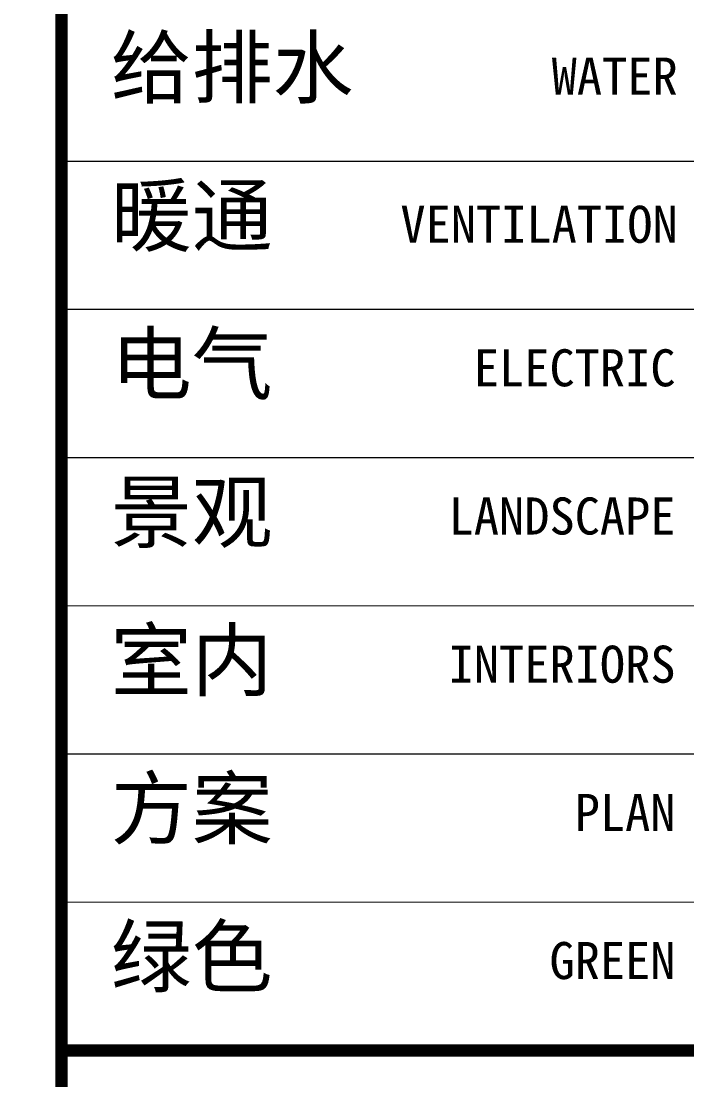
# Model space of a CAD drawing. Extents: x -280168 to 205214, y -148835 to -64913.
# Drawn here: x 77390 to 80084, y -97901 to -93615 of the extents above; entities that cross this region are included whole.
import ezdxf
from ezdxf.enums import TextEntityAlignment as Align

# ---------------------------------------------------------------- set-up
doc = ezdxf.new("R2010")
doc.units = 0
doc.header["$LTSCALE"] = 1000
doc.header["$MEASUREMENT"] = 0
doc.layers.add('04-不打印_辅助线', color=165, linetype='Continuous', plot=False)
doc.styles.add('图签信息$0$华文细黑', font='STXIHEI_0.TTF', dxfattribs={"height": 10})

# ---------------------------------------------------------------- blocks, each defined once
blk = doc.blocks.new('图框-A1+1-4')
at = {"const_width": 0.5}
blk.add_lwpolyline([(976, 584), (25, 584), (25, 10), (976, 10)], close=True, dxfattribs=at)
blk = doc.blocks.new('图签信息')
at = {"const_width": 0.5}
for points in [[(-65, 574), (-65, 500.5), (0, 500.5), (0, 574)], [(-65, 0), (0, 0), (0, 500.5), (-65, 500.5)]]:
    blk.add_lwpolyline(points, close=True, dxfattribs=at)
at = {"const_width": 0.05}
for points in [[(-65, 536.5), (0, 536.5)], [(-65, 530.5), (0, 530.5)], [(-65, 524.5), (0, 524.5)], [(-65, 518.5), (0, 518.5)], [(-65, 512.5), (0, 512.5)], [(-65, 512.5), (0, 512.5)], [(-65, 506.5), (0, 506.5)], [(-65, 500.5), (0, 500.5)]]:
    blk.add_lwpolyline(points, dxfattribs=at)
at = {"style": '图签信息$0$华文细黑'}
for s, p in [('给排水', (-63, 541.5)), ('暖通', (-63, 535.5)), ('电气', (-63, 529.5)), ('景观', (-63, 523.5)), ('室内', (-63, 517.5)), ('方案', (-63, 511.5)), ('绿色', (-63, 505.5))]:
    blk.add_text(s, height=2.4, dxfattribs=at).set_placement(p, align=Align.TOP_LEFT)
for s, p in [('WATER', (-40.056, 540.698)), ('VENTILATION', (-40.056, 534.698)), ('ELECTRIC', (-40.145, 528.886)), ('LANDSCAPE', (-40.145, 522.886)), ('INTERIORS', (-40.145, 516.886)), ('PLAN', (-40.145, 510.886)), ('GREEN', (-40.145, 504.886))]:
    blk.add_text(s, height=1.5, dxfattribs=at).set_placement(p, align=Align.TOP_RIGHT)
blk = doc.blocks.new('图签-A1')
at = {"color": 2}
blk.add_blockref('图签信息', (0, 0), dxfattribs=at)

msp = doc.modelspace()

# ---------------------------------------------------------------- linework, layer by layer
at = {"layer": '04-不打印_辅助线'}
msp.add_lwpolyline([(-17547.6, -117932.1), (77552.4, -117932.1), (77552.4, -90432.1), (-17547.6, -90432.1)], close=True, dxfattribs=at)

# ---------------------------------------------------------------- block references
at = {"xscale": 100, "yscale": 100, "zscale": 100}
for name, p in [('图框-A1+1-4', (-20047.6, -148832.1)), ('图签-A1', (84052.4, -147832.1))]:
    msp.add_blockref(name, p, dxfattribs=at)

doc.saveas('drawing.dxf')
